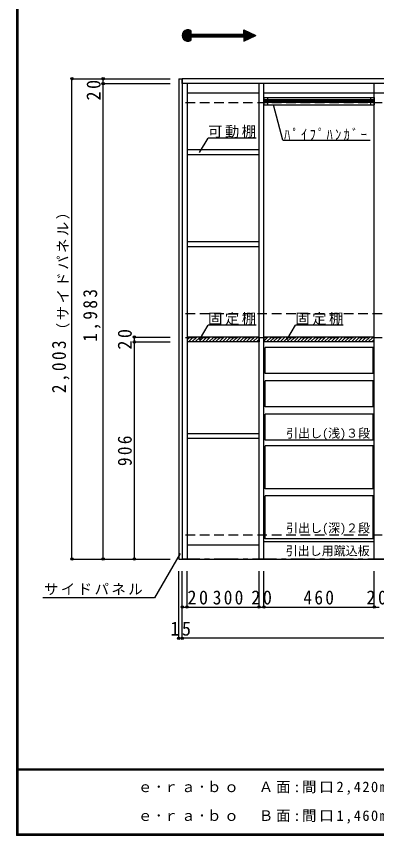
# Model space of a CAD drawing. Units: millimetres at full size, sheet at 1:20. Extents: x -8005 to 8005, y -2932 to 2722.
# Drawn here: x 205 to 1707, y -2864 to 552 of the extents above; entities that cross this region are included whole.
import ezdxf
from ezdxf.enums import TextEntityAlignment as Align

# ---------------------------------------------------------------- set-up
doc = ezdxf.new("R2010")
doc.units = ezdxf.units.MM
doc.header["$LTSCALE"] = 20
doc.header["$PDMODE"] = 32
doc.header["$PDSIZE"] = 10
doc.linetypes.add('CHAIN1', pattern=[8, 5, -1, 1, -1])
doc.linetypes.add('DASHED2', pattern=[3, 2, -1])
for name, color, linetype in [('0-2_本体', 2, 'Continuous'), ('0-3_固定棚', 3, 'Continuous'), ('0-4_可動棚', 3, 'Continuous'), ('0-6_ﾊﾟｲﾌﾟﾊﾝｶﾞｰ', 4, 'Continuous'), ('0-7_桟木・巾木', 2, 'Continuous'), ('0-8_引き出し', 2, 'Continuous'), ('0-A_文字', 7, 'Continuous'), ('0-B_寸法', 7, 'Continuous'), ('0-C_ハッチ', 4, 'Continuous'), ('F-1_枠', 6, 'Continuous'), ('F-A_文字', 7, 'Continuous')]:
    doc.layers.add(name, color=color, linetype=linetype)
doc.styles.add('ＭＳ ゴシック', font='')
doc.styles.get('ＭＳ ゴシック').set_extended_font_data('MS Gothic')

msp = doc.modelspace()

# ---------------------------------------------------------------- linework, layer by layer
at = {"layer": '0-2_本体'}
for p, q in [((881.71, 291.73), (881.71, -1711.27)), ((881.71, 291.73), (896.71, 291.73)), ((881.71, -1711.27), (896.71, -1711.27))]:
    msp.add_line(p, q, dxfattribs=at)
at = {"layer": '0-2_本体', "color": 3}
for p, q in [((3316.71, 291.73), (896.71, 291.73)), ((896.71, 271.73), (896.71, 291.73)), ((896.71, 291.73), (896.71, -1711.27)), ((3316.71, 271.73), (896.71, 271.73)), ((916.71, 271.73), (916.71, -1711.27)), ((1216.71, -1711.27), (1216.71, 271.73)), ((1236.71, -1711.27), (1236.71, 271.73)), ((1696.71, -1711.27), (1696.71, 271.73)), ((896.71, -1711.27), (3316.71, -1711.27))]:
    msp.add_line(p, q, dxfattribs=at)
at = {"layer": '0-3_固定棚'}
for p, q in [((916.71, -785.27), (916.71, -805.27)), ((1216.71, -785.27), (916.71, -785.27)), ((1236.71, -785.27), (1236.71, -805.27)), ((1696.71, -785.27), (1236.71, -785.27)), ((1696.71, -805.27), (1236.71, -805.27))]:
    msp.add_line(p, q, dxfattribs=at)
msp.add_lwpolyline([(1216.71, -785.27), (1216.71, -805.27), (916.71, -805.27)], dxfattribs=at)
at = {"layer": '0-4_可動棚'}
for p, q in [((1215.71, -4.77), (917.71, -4.77)), ((1215.71, -4.77), (1215.71, -24.77)), ((1215.71, -388.77), (917.71, -388.77)), ((1215.71, -388.77), (1215.71, -408.77)), ((1215.71, -1188.77), (917.71, -1188.77)), ((1215.71, -1188.77), (1215.71, -1208.77))]:
    msp.add_line(p, q, dxfattribs=at)
for points in [[(1215.71, -24.77), (917.71, -24.77), (917.71, -4.77)], [(1215.71, -408.77), (917.71, -408.77), (917.71, -388.77)], [(1215.71, -1208.77), (917.71, -1208.77), (917.71, -1188.77)]]:
    msp.add_lwpolyline(points, dxfattribs=at)
at = {"layer": '0-6_ﾊﾟｲﾌﾟﾊﾝｶﾞｰ', "color": 3}
for p, q in [((1236.71, 213.73), (1236.71, 183.73)), ((1236.71, 213.73), (1696.71, 213.73)), ((1696.71, 213.73), (1696.71, 183.73)), ((1236.71, 183.73), (1696.71, 183.73))]:
    msp.add_line(p, q, dxfattribs=at)
at = {"layer": '0-6_ﾊﾟｲﾌﾟﾊﾝｶﾞｰ', "color": 7}
for p, q in [((1251.71, 213.73), (1251.71, 183.73)), ((1681.71, 213.73), (1681.71, 183.73))]:
    msp.add_line(p, q, dxfattribs=at)
at = {"layer": '0-6_ﾊﾟｲﾌﾟﾊﾝｶﾞｰ'}
for p, q in [((1696.71, 204.73), (1236.71, 204.73)), ((1696.71, 200.73), (1236.71, 200.73)), ((1696.71, 196.73), (1236.71, 196.73)), ((1696.71, 192.73), (1236.71, 192.73))]:
    msp.add_line(p, q, dxfattribs=at)
at = {"layer": '0-7_桟木・巾木', "color": 7}
for p, q in [((1216.71, 231.73), (916.71, 231.73)), ((2336.71, 231.73), (1236.71, 231.73)), ((916.71, -1651.27), (1216.71, -1651.27))]:
    msp.add_line(p, q, dxfattribs=at)
at = {"layer": '0-8_引き出し'}
for p, q in [((1691.71, -828.77), (1241.71, -828.77)), ((1691.71, -937.77), (1691.71, -828.77)), ((1691.71, -967.77), (1241.71, -967.77)), ((1691.71, -1076.77), (1691.71, -967.77)), ((1691.71, -1106.77), (1241.71, -1106.77)), ((1691.71, -1215.77), (1691.71, -1106.77)), ((1691.71, -1239.27), (1241.71, -1239.27)), ((1691.71, -1418.27), (1691.71, -1239.27)), ((1691.71, -1447.27), (1241.71, -1447.27)), ((1691.71, -1626.27), (1691.71, -1447.27))]:
    msp.add_line(p, q, dxfattribs=at)
at = {"layer": '0-8_引き出し', "color": 7}
msp.add_line((1696.71, -1639.27), (1236.71, -1639.27), dxfattribs=at)
at = {"layer": '0-8_引き出し'}
for points in [[(1691.71, -937.77), (1241.71, -937.77), (1241.71, -828.77)], [(1691.71, -1076.77), (1241.71, -1076.77), (1241.71, -967.77)], [(1691.71, -1215.77), (1241.71, -1215.77), (1241.71, -1106.77)], [(1691.71, -1418.27), (1241.71, -1418.27), (1241.71, -1239.27)], [(1691.71, -1626.27), (1241.71, -1626.27), (1241.71, -1447.27)]]:
    msp.add_lwpolyline(points, dxfattribs=at)
at = {"layer": '0-A_文字'}
for p, q in [((896.71, 472.25), (920.67, 496.2)), ((896.86, 475.22), (917.7, 496.06)), ((896.9, 469.61), (923.31, 496.02)), ((897.33, 467.21), (925.71, 495.58)), ((897.52, 478.71), (914.21, 495.4)), ((897.96, 465.01), (927.91, 494.96)), ((898.76, 462.98), (929.94, 494.16)), ((899.27, 483.29), (909.63, 493.65)), ((899.7, 461.09), (931.82, 493.22)), ((900.78, 459.34), (932.13, 490.69)), ((901.99, 457.72), (932.13, 487.86)), ((903.31, 456.22), (932.13, 485.03)), ((904.76, 454.84), (932.13, 482.21)), ((906.33, 453.58), (932.13, 479.38)), ((908.02, 452.44), (934.07, 478.49)), ((909.84, 451.44), (936.9, 478.49)), ((911.81, 450.57), (939.73, 478.49)), ((913.93, 449.87), (942.56, 478.49)), ((933.59, 466.7), (945.39, 478.49)), ((936.42, 466.7), (948.21, 478.49)), ((939.25, 466.7), (951.04, 478.49)), ((942.08, 466.7), (953.87, 478.49)), ((944.91, 466.7), (956.7, 478.49)), ((947.73, 466.7), (959.53, 478.49)), ((950.56, 466.7), (962.36, 478.49)), ((953.39, 466.7), (965.19, 478.49)), ((956.22, 466.7), (968.01, 478.49)), ((959.05, 466.7), (970.84, 478.49)), ((961.88, 466.7), (973.67, 478.49)), ((964.7, 466.7), (976.5, 478.49)), ((967.53, 466.7), (979.33, 478.49)), ((970.36, 466.7), (982.16, 478.49)), ((973.19, 466.7), (984.98, 478.49)), ((976.02, 466.7), (987.81, 478.49)), ((978.85, 466.7), (990.64, 478.49)), ((981.68, 466.7), (993.47, 478.49)), ((984.5, 466.7), (996.3, 478.49)), ((987.33, 466.7), (999.13, 478.49)), ((990.16, 466.7), (1001.95, 478.49)), ((992.99, 466.7), (1004.78, 478.49)), ((995.82, 466.7), (1007.61, 478.49)), ((998.65, 466.7), (1010.44, 478.49)), ((1001.47, 466.7), (1013.27, 478.49)), ((1004.3, 466.7), (1016.1, 478.49)), ((1007.13, 466.7), (1018.93, 478.49)), ((1009.96, 466.7), (1021.75, 478.49)), ((1012.79, 466.7), (1024.58, 478.49)), ((1015.62, 466.7), (1027.41, 478.49)), ((1018.45, 466.7), (1030.24, 478.49)), ((1021.27, 466.7), (1033.07, 478.49)), ((1024.1, 466.7), (1035.9, 478.49)), ((1026.93, 466.7), (1038.72, 478.49)), ((1029.76, 466.7), (1041.55, 478.49)), ((1032.59, 466.7), (1044.38, 478.49)), ((1035.42, 466.7), (1047.21, 478.49)), ((1038.24, 466.7), (1050.04, 478.49)), ((1041.07, 466.7), (1052.87, 478.49)), ((1043.9, 466.7), (1055.69, 478.49)), ((1046.73, 466.7), (1058.52, 478.49)), ((1049.56, 466.7), (1061.35, 478.49)), ((1052.39, 466.7), (1064.18, 478.49)), ((1055.21, 466.7), (1067.01, 478.49)), ((1058.04, 466.7), (1069.84, 478.49)), ((1060.87, 466.7), (1072.67, 478.49)), ((1063.7, 466.7), (1075.49, 478.49)), ((1066.53, 466.7), (1078.32, 478.49)), ((1069.36, 466.7), (1081.15, 478.49)), ((1072.19, 466.7), (1083.98, 478.49)), ((1075.01, 466.7), (1086.81, 478.49)), ((1077.84, 466.7), (1089.64, 478.49)), ((1080.67, 466.7), (1092.46, 478.49)), ((1083.5, 466.7), (1095.29, 478.49)), ((1086.33, 466.7), (1098.12, 478.49)), ((1089.16, 466.7), (1100.95, 478.49)), ((1091.98, 466.7), (1103.78, 478.49)), ((1094.81, 466.7), (1106.61, 478.49)), ((1097.64, 466.7), (1109.43, 478.49)), ((1100.47, 466.7), (1112.26, 478.49)), ((1103.3, 466.7), (1115.09, 478.49)), ((1106.13, 466.7), (1117.92, 478.49)), ((1108.95, 466.7), (1120.75, 478.49)), ((1111.78, 466.7), (1123.58, 478.49)), ((1114.61, 466.7), (1126.41, 478.49)), ((1117.44, 466.7), (1129.23, 478.49)), ((1120.27, 466.7), (1132.06, 478.49)), ((1123.1, 466.7), (1134.89, 478.49)), ((1125.93, 466.7), (1137.72, 478.49)), ((1128.75, 466.7), (1140.55, 478.49)), ((1131.58, 466.7), (1143.38, 478.49)), ((1134.41, 466.7), (1146.2, 478.49)), ((1137.24, 466.7), (1149.03, 478.49)), ((1140.07, 466.7), (1151.86, 478.49)), ((1142.9, 466.7), (1166.13, 489.93)), ((1145.72, 466.7), (1168.06, 489.03)), ((1148.55, 466.7), (1169.99, 488.13)), ((1151.38, 466.7), (1171.92, 487.24)), ((1152.61, 496.21), (1203.43, 472.6)), ((1152.61, 478.49), (1152.61, 496.21)), ((1152.61, 493.39), (1154.54, 495.31)), ((1152.61, 490.56), (1156.47, 494.42)), ((1152.61, 487.73), (1158.4, 493.52)), ((1152.61, 484.9), (1160.33, 492.62)), ((1152.61, 482.07), (1162.26, 491.72)), ((1152.61, 479.24), (1164.19, 490.83)), ((1152.61, 465.1), (1173.85, 486.34)), ((1152.61, 462.27), (1175.78, 485.44)), ((1152.61, 459.45), (1177.71, 484.55)), ((1152.61, 456.62), (1179.64, 483.65)), ((1152.61, 453.79), (1181.57, 482.75)), ((1152.61, 450.96), (1183.51, 481.85)), ((1154.21, 449.73), (1185.44, 480.96)), ((1159.49, 452.18), (1187.37, 480.06)), ((1164.77, 454.64), (1189.3, 479.16)), ((916.23, 449.34), (932.13, 465.23)), ((918.76, 449.04), (932.13, 462.41)), ((921.57, 449.02), (932.13, 459.58)), ((924.79, 449.41), (932.13, 456.75)), ((928.75, 450.54), (932.13, 453.92)), ((932.13, 466.7), (932.13, 452.15)), ((932.13, 466.7), (1152.61, 466.7)), ((1152.61, 448.99), (1203.43, 472.6)), ((1152.61, 466.7), (1152.61, 448.99)), ((1170.06, 457.09), (1191.23, 478.26)), ((1175.34, 459.54), (1193.16, 477.37)), ((1180.62, 462), (1195.09, 476.47)), ((1185.9, 464.45), (1197.02, 475.57)), ((1191.19, 466.91), (1198.96, 474.68)), ((1196.47, 469.36), (1200.89, 473.78)), ((1201.75, 471.82), (1202.82, 472.88)), ((1316.23, 35.43), (1276.49, 183.73)), ((969.03, -15.83), (1004.05, 44.82)), ((1204.05, 44.82), (1004.05, 44.82)), ((1316.23, 35.43), (1679.8, 35.43)), ((969.03, -796.33), (1004.05, -735.68)), ((1204.05, -735.68), (1004.05, -735.68)), ((1332.87, -796.33), (1367.89, -735.68)), ((1567.89, -735.68), (1367.89, -735.68))]:
    msp.add_line(p, q, dxfattribs=at)
at = {"layer": '0-A_文字', "linetype": 'CHAIN1'}
msp.add_line((7369.71, -1711.27), (896.71, -1711.27), dxfattribs=at)
at = {"layer": '0-A_文字'}
for points in [[(932.13, 493.04), (932.13, 478.49), (1152.61, 478.49)], [(887.4, -1687.54), (780.32, -1873.01), (315.19, -1873.01)]]:
    msp.add_lwpolyline(points, dxfattribs=at)
msp.add_arc((920.32, 472.6), 23.61, 60, 300, dxfattribs=at)
at = {"layer": '0-B_寸法', "color": 4}
for p, q in [((436.71, 291.73), (846.71, 291.73)), ((436.71, -1711.27), (436.71, 291.73)), ((566.71, 271.73), (566.71, 291.73)), ((566.71, 291.73), (696.71, 291.73)), ((566.71, 271.73), (846.71, 271.73)), ((566.71, -1711.27), (566.71, 271.73)), ((696.71, -805.27), (696.71, -785.27)), ((696.71, -785.27), (846.71, -785.27)), ((696.71, -1711.27), (696.71, -805.27)), ((696.71, -805.27), (846.71, -805.27)), ((436.71, -1711.27), (846.71, -1711.27)), ((566.71, -1711.27), (696.71, -1711.27)), ((696.71, -1711.27), (846.71, -1711.27)), ((881.71, -2041.27), (881.71, -1761.27)), ((896.71, -1911.27), (896.71, -1761.27)), ((896.71, -2041.27), (896.71, -1761.27)), ((896.71, -2041.27), (896.71, -1761.27)), ((916.71, -1911.27), (916.71, -1761.27)), ((1216.71, -1911.27), (1216.71, -1761.27)), ((1236.71, -1911.27), (1236.71, -1761.27)), ((1236.71, -1911.27), (1236.71, -1761.27)), ((1696.71, -1911.27), (1696.71, -1761.27)), ((896.71, -1911.27), (916.71, -1911.27)), ((896.71, -2041.27), (896.71, -1911.27)), ((916.71, -1911.27), (1216.71, -1911.27)), ((1216.71, -1911.27), (1236.71, -1911.27)), ((1236.71, -1911.27), (1696.71, -1911.27)), ((1696.71, -1911.27), (1716.71, -1911.27)), ((896.71, -2041.27), (881.71, -2041.27)), ((3316.71, -2041.27), (896.71, -2041.27))]:
    msp.add_line(p, q, dxfattribs=at)
at = {"layer": '0-B_寸法', "color": 4, "linetype": 'DASHED2'}
for p, q in [((7369.71, 291.73), (896.71, 291.73)), ((7369.71, 191.73), (896.71, 191.73)), ((7369.71, -688.27), (896.71, -688.27)), ((7369.71, -788.27), (896.71, -788.27)), ((7369.71, -1611.27), (896.71, -1611.27))]:
    msp.add_line(p, q, dxfattribs=at)
at = {"layer": '0-B_寸法'}
for p in [(436.71, 291.73), (566.71, 291.73), (566.71, 271.73), (696.71, -785.27), (696.71, -805.27), (436.71, -1711.27), (566.71, -1711.27), (696.71, -1711.27), (896.71, -1911.27), (916.71, -1911.27), (1216.71, -1911.27), (1236.71, -1911.27), (1696.71, -1911.27), (881.71, -2041.27), (896.71, -2041.27)]:
    msp.add_point(p, dxfattribs=at)
at = {"layer": '0-C_ハッチ'}
for p, q in [((916.71, -797.01), (928.45, -785.27)), ((922.6, -805.27), (942.6, -785.27)), ((936.74, -805.27), (956.74, -785.27)), ((950.88, -805.27), (970.88, -785.27)), ((965.02, -805.27), (985.02, -785.27)), ((979.16, -805.27), (999.16, -785.27)), ((993.31, -805.27), (1013.31, -785.27)), ((1007.45, -805.27), (1027.45, -785.27)), ((1021.59, -805.27), (1041.59, -785.27)), ((1035.73, -805.27), (1055.73, -785.27)), ((1049.88, -805.27), (1069.88, -785.27)), ((1064.02, -805.27), (1084.02, -785.27)), ((1078.16, -805.27), (1098.16, -785.27)), ((1092.3, -805.27), (1112.3, -785.27)), ((1106.44, -805.27), (1126.44, -785.27)), ((1120.59, -805.27), (1140.59, -785.27)), ((1134.73, -805.27), (1154.73, -785.27)), ((1148.87, -805.27), (1168.87, -785.27)), ((1163.01, -805.27), (1183.01, -785.27)), ((1177.15, -805.27), (1197.15, -785.27)), ((1191.3, -805.27), (1211.3, -785.27)), ((1236.71, -788.14), (1239.58, -785.27)), ((1236.71, -802.28), (1253.72, -785.27)), ((1247.87, -805.27), (1267.87, -785.27)), ((1262.01, -805.27), (1282.01, -785.27)), ((1276.15, -805.27), (1296.15, -785.27)), ((1290.29, -805.27), (1310.29, -785.27)), ((1304.43, -805.27), (1324.43, -785.27)), ((1318.58, -805.27), (1338.58, -785.27)), ((1332.72, -805.27), (1352.72, -785.27)), ((1346.86, -805.27), (1366.86, -785.27)), ((1361, -805.27), (1381, -785.27)), ((1375.14, -805.27), (1395.14, -785.27)), ((1389.29, -805.27), (1409.29, -785.27)), ((1403.43, -805.27), (1423.43, -785.27)), ((1417.57, -805.27), (1437.57, -785.27)), ((1431.71, -805.27), (1451.71, -785.27)), ((1445.86, -805.27), (1465.86, -785.27)), ((1460, -805.27), (1480, -785.27)), ((1474.14, -805.27), (1494.14, -785.27)), ((1488.28, -805.27), (1508.28, -785.27)), ((1502.42, -805.27), (1522.42, -785.27)), ((1516.57, -805.27), (1536.57, -785.27)), ((1530.71, -805.27), (1550.71, -785.27)), ((1544.85, -805.27), (1564.85, -785.27)), ((1558.99, -805.27), (1578.99, -785.27)), ((1573.13, -805.27), (1593.13, -785.27)), ((1587.28, -805.27), (1607.28, -785.27)), ((1601.42, -805.27), (1621.42, -785.27)), ((1615.56, -805.27), (1635.56, -785.27)), ((1629.7, -805.27), (1649.7, -785.27)), ((1643.85, -805.27), (1663.85, -785.27)), ((1657.99, -805.27), (1677.99, -785.27)), ((1672.13, -805.27), (1692.13, -785.27)), ((1205.44, -805.27), (1216.71, -794)), ((1686.27, -805.27), (1696.71, -794.83))]:
    msp.add_line(p, q, dxfattribs=at)
at = {"layer": 'F-1_枠'}
for p, q in [((205, 2722.29), (205, -2864.37)), ((208.33, 2722.29), (208.33, -2864.37)), ((211.67, 2722.29), (211.67, -2864.37)), ((8005, -2587.71), (205, -2587.71)), ((8005, -2591.04), (205, -2591.04)), ((8005, -2857.71), (205, -2857.71)), ((8005, -2861.04), (205, -2861.04)), ((8005, -2864.37), (205, -2864.37))]:
    msp.add_line(p, q, dxfattribs=at)

# ---------------------------------------------------------------- texts
at = {"layer": '0-A_文字', "style": 'ＭＳ ゴシック'}
for s, p in [('引出し(浅)３段', (1329.5, -1215.77)), ('引出し(深)２段', (1329.5, -1611.27)), ('引出し用蹴込板', (1327.7, -1706.38))]:
    msp.add_text(s, height=36.66, dxfattribs=at).set_placement(p, align=Align.BOTTOM_LEFT)
at = {"layer": '0-A_文字', "char_height": 43.99, "attachment_point": 7, "style": 'ＭＳ ゴシック'}
for s, insert in [('\\T1.17;可動棚', (1004.05, 44.82)), ('\\T1.39;\\W0.85;ﾊﾟｲﾌﾟﾊﾝｶﾞｰ', (1321.07, 35.43)), ('\\T1.17;固定棚', (1004.05, -735.68)), ('\\T1.17;固定棚', (1367.89, -735.68)), ('\\T1.17;サイドパネル', (320.32, -1861.06))]:
    msp.add_mtext(s, dxfattribs=dict(at, insert=insert))
at = {"layer": '0-B_寸法', "attachment_point": 7, "rotation": 90, "style": 'ＭＳ ゴシック'}
for s, insert, char_height in [('\\T1.27;\\W0.95;20', (556.71, 201.26), 58.65), ('\\T1.17;（サイドパネル）', (426.71, -785.6), 43.99), ('\\T1.28;\\W0.9;1,983', (556.71, -804.77), 58.65), ('\\T1.27;\\W0.95;20', (686.71, -837.77), 58.65), ('\\T1.28;\\W0.9;2,003', (426.71, -1018.93), 58.65), ('\\T1.27;\\W0.9;906', (686.71, -1323.27), 58.65)]:
    msp.add_mtext(s, dxfattribs=dict(at, insert=insert, char_height=char_height))
at = {"layer": '0-B_寸法', "char_height": 58.65, "attachment_point": 7, "style": 'ＭＳ ゴシック'}
for s, insert in [('\\T1.27;\\W0.95;20', (917.97, -1901.27)), ('\\T1.27;\\W0.9;300', (1023.79, -1901.27)), ('\\T1.27;\\W0.95;20', (1184.21, -1901.27)), ('\\T1.27;\\W0.9;460', (1401.71, -1901.27)), ('\\T1.27;\\W0.95;20', (1664.21, -1901.27)), ('\\T1.27;\\W0.95;15', (846.71, -2031.27))]:
    msp.add_mtext(s, dxfattribs=dict(at, insert=insert))
at = {"layer": 'F-A_文字', "char_height": 43.99, "attachment_point": 7, "style": 'ＭＳ ゴシック'}
for s, insert in [('\\T1.2;ｅ･ｒａ･ｂｏ\u3000Ａ面:間口2,420㎜\u3000奥行450㎜\u3000設置条件:片壁ｘ床置き', (711.67, -2694.37)), ('\\T1.2;ｅ･ｒａ･ｂｏ\u3000Ｂ面:間口1,460㎜\u3000奥行450㎜\u3000設置条件:両壁ｘ床置き', (711.67, -2814.37))]:
    msp.add_mtext(s, dxfattribs=dict(at, insert=insert))

doc.saveas('drawing.dxf')
